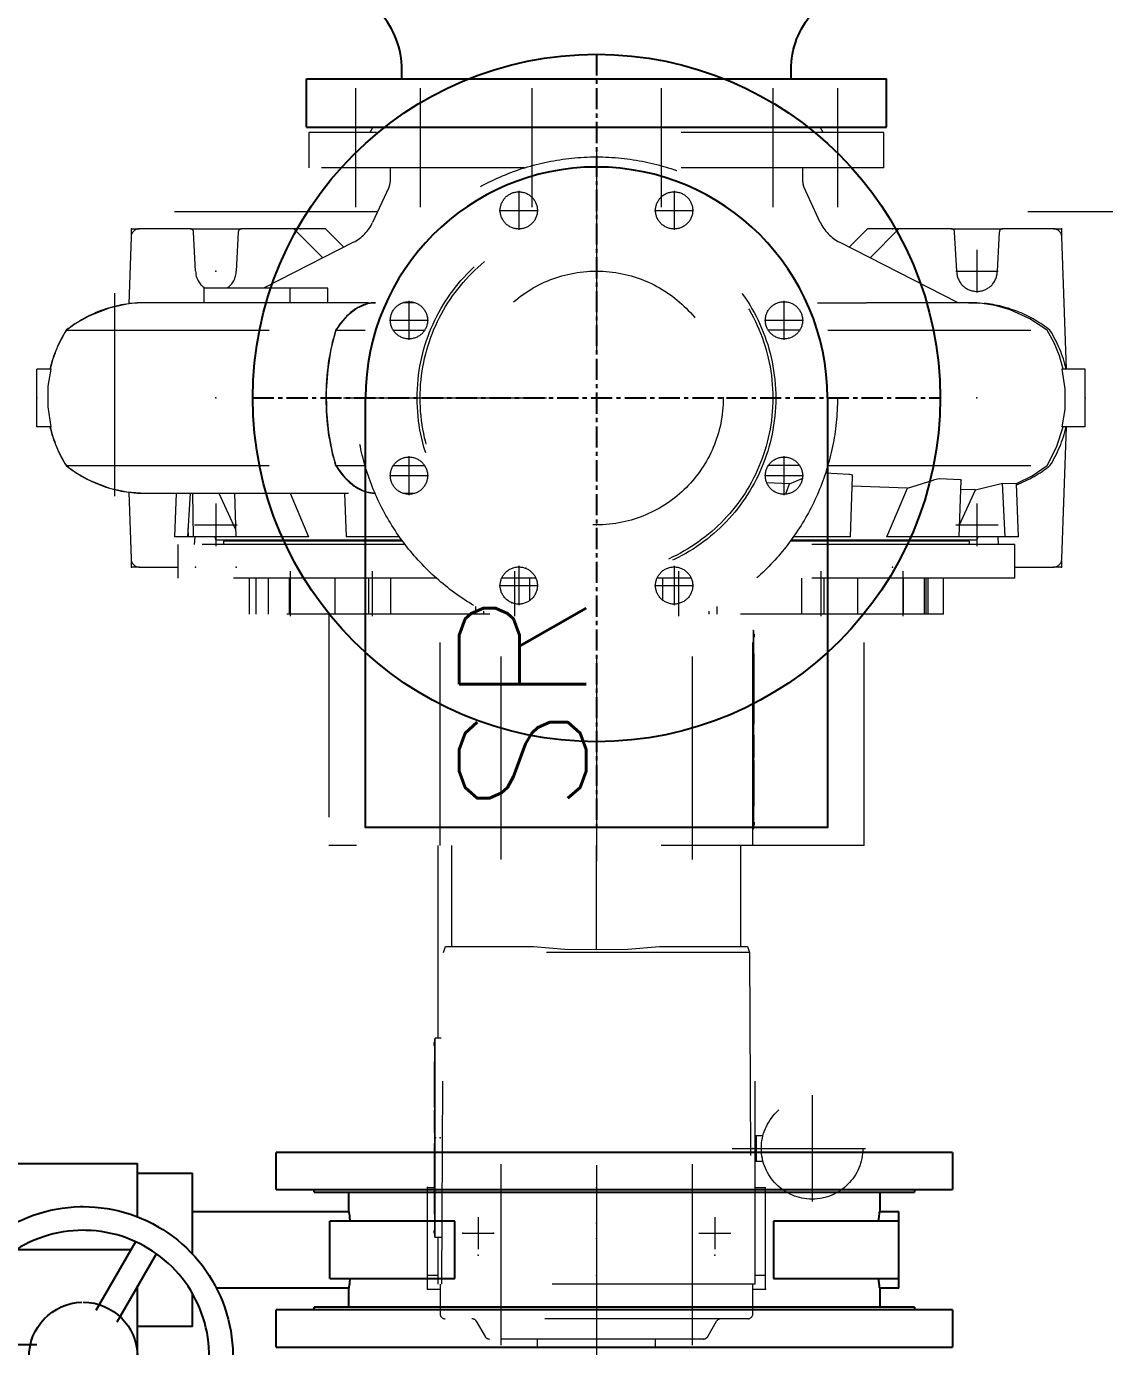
# Model space of a CAD drawing. Extents: x -181672 to 290600, y -29000 to 395522.
# Drawn here: x 1095 to 1733, y 41551 to 42331 of the extents above; entities that cross this region are included whole.
import ezdxf

# ---------------------------------------------------------------- set-up
doc = ezdxf.new("R2010")
doc.units = 0
doc.header["$LTSCALE"] = 10
doc.linetypes.add('XFM7P20PCW$0$CENTER', pattern=[2, 1.25, -0.25, 0.25, -0.25])
doc.linetypes.add('XFM7Q20PCW-200K$0$ACAD_ISO03W100', pattern=[30, 12, -18])
doc.layers.add('XFM7P20PCW$0$P-PCWR-20.7-P', color=252, linetype='Continuous')
doc.layers.add('XFM7Q20PCW-200K$0$PCW EQ (FUTURE)', color=252, linetype='XFM7Q20PCW-200K$0$ACAD_ISO03W100', lineweight=9)
doc.styles.add('XFM7P20PCW$0$Standard', font='txt.shx', dxfattribs={"bigfont": 'chineset.shx'})

# ---------------------------------------------------------------- blocks, each defined once
blk = doc.blocks.new('XFM7P20PCW$0$A$C58ffb4ec')
for p, q in [((0, 25), (0, 22.142)), ((0, 25), (34.29, 25)), ((34.29, 25), (34.29, 22.142)), ((0, 22.142), (34.29, 22.142)), ((0, 2.858), (34.29, 2.858)), ((0, 0), (0, 2.858)), ((34.29, 0), (34.29, 2.858)), ((0, 0), (34.29, 0))]:
    blk.add_line(p, q)
for points in [[(5.64, 22.142), (5.64, 21.603, -0.184243), (4.354, 18.232, 0.231706), (4.354, 6.768, -0.184243), (5.64, 3.397), (5.64, 2.858)], [(28.65, 22.142), (28.65, 21.603, 0.184243), (29.936, 18.232, -0.231706), (29.936, 6.768, 0.184243), (28.65, 3.397), (28.65, 2.858)]]:
    blk.add_lwpolyline(points, format="xyb")
blk = doc.blocks.new('XFM7P20PCW$0$BV-250A-HP')
for p, q in [((70.07, 398.3), (66.72, 397.16)), ((73.46, 399.31), (70.07, 398.3)), ((76.89, 400.19), (73.46, 399.31)), ((80.36, 400.92), (76.89, 400.19)), ((83.84, 401.52), (80.36, 400.92)), ((87.35, 401.97), (83.84, 401.52)), ((90.88, 402.29), (87.35, 401.97)), ((94.42, 402.46), (90.88, 402.29)), ((97.96, 402.49), (94.42, 402.46)), ((101.49, 402.39), (97.96, 402.49)), ((105.02, 402.14), (101.49, 402.39)), ((108.54, 401.74), (105.02, 402.14)), ((112.04, 401.21), (108.54, 401.74)), ((115.52, 400.54), (112.04, 401.21)), ((118.96, 399.73), (115.52, 400.54)), ((122.37, 398.78), (118.96, 399.73)), ((125.74, 397.7), (122.37, 398.78)), ((53.86, 391.27), (50.8, 389.49)), ((56.98, 392.94), (53.86, 391.27)), ((60.17, 394.47), (56.98, 392.94)), ((63.42, 395.88), (60.17, 394.47)), ((66.72, 397.16), (63.42, 395.88)), ((129.07, 396.49), (125.74, 397.7)), ((132.34, 395.14), (129.07, 396.49)), ((135.56, 393.66), (132.34, 395.14)), ((138.71, 392.05), (135.56, 393.66)), ((141.8, 390.32), (138.71, 392.05)), ((144.82, 388.47), (141.8, 390.32)), ((42.1, 383.41), (39.37, 381.16)), ((44.92, 385.55), (42.1, 383.41)), ((47.82, 387.58), (44.92, 385.55)), ((50.8, 389.49), (47.82, 387.58)), ((67.25, 382.3), (70, 383.44)), ((70, 383.44), (72.8, 384.46)), ((72.8, 384.46), (75.64, 385.37)), ((75.64, 385.37), (78.51, 386.17)), ((78.51, 386.17), (81.41, 386.85)), ((81.41, 386.85), (84.34, 387.42)), ((84.34, 387.42), (87.28, 387.86)), ((87.28, 387.86), (90.24, 388.19)), ((90, 388.3), (90, 341.42)), ((90.24, 388.19), (93.22, 388.4)), ((93.22, 388.4), (96.2, 388.5)), ((96.2, 388.5), (99.18, 388.47)), ((99.18, 388.47), (102.15, 388.32)), ((102.15, 388.32), (105.12, 388.06)), ((104, 341.42), (104, 388.46)), ((105.12, 388.06), (108.07, 387.67)), ((108.07, 387.67), (111.01, 387.17)), ((111.01, 387.17), (113.93, 386.55)), ((113.93, 386.55), (116.81, 385.82)), ((116.81, 385.82), (119.67, 384.97)), ((119.67, 384.97), (122.49, 384)), ((122.49, 384), (125.27, 382.93)), ((125.27, 382.93), (128, 381.74)), ((147.76, 386.5), (144.82, 388.47)), ((150.62, 384.41), (147.76, 386.5)), ((153.39, 382.21), (150.62, 384.41)), ((30.7, 381), (37.3, 381)), ((30.7, 373), (30.7, 381)), ((34.18, 376.34), (31.74, 373.78)), ((36.73, 378.8), (34.18, 376.34)), ((39.37, 381.16), (36.73, 378.8)), ((37.3, 381), (37.3, 379.24)), ((51.87, 373.27), (54.27, 375.03)), ((54.27, 375.03), (56.75, 376.69)), ((56.75, 376.69), (59.29, 378.25)), ((59.29, 378.25), (61.89, 379.71)), ((61.89, 379.71), (64.54, 381.06)), ((64.54, 381.06), (67.25, 382.3)), ((128, 381.74), (130.69, 380.45)), ((130.69, 380.45), (133.32, 379.05)), ((133.32, 379.05), (135.89, 377.54)), ((135.89, 377.54), (138.4, 375.94)), ((138.4, 375.94), (140.84, 374.23)), ((156.07, 379.9), (153.39, 382.21)), ((158.66, 377.49), (156.07, 379.9)), ((161.15, 374.97), (158.66, 377.49)), ((163.53, 372.36), (161.15, 374.97)), ((-17, 371), (-17, 282)), ((-17, 371), (29.31, 371)), ((23, 373), (23, 371)), ((23, 373), (31.15, 373)), ((27.17, 368.37), (25.05, 365.54)), ((29.4, 371.12), (27.17, 368.37)), ((31.74, 373.78), (29.4, 371.12)), ((43, 365.32), (45.1, 367.44)), ((45.1, 367.44), (47.27, 369.48)), ((47.27, 369.48), (49.53, 371.42)), ((49.25, 371), (90, 371)), ((49.53, 371.42), (51.87, 373.27)), ((104, 371), (134.8, 371)), ((134.8, 300.25), (134.8, 371)), ((140.84, 374.23), (143.22, 372.43)), ((143.22, 372.43), (145.52, 370.54)), ((145.52, 370.54), (147.74, 368.55)), ((147.74, 368.55), (149.88, 366.48)), ((165.82, 369.65), (163.53, 372.36)), ((167.99, 366.85), (165.82, 369.65)), ((170.04, 363.97), (167.99, 366.85)), ((21.17, 359.62), (19.4, 356.55)), ((23.05, 362.62), (21.17, 359.62)), ((25.05, 365.54), (23.05, 362.62)), ((37.24, 358.49), (39.07, 360.85)), ((39.07, 360.85), (40.99, 363.12)), ((40.99, 363.12), (43, 365.32)), ((149.88, 366.48), (151.94, 364.32)), ((151.94, 364.32), (153.9, 362.08)), ((153.9, 362.08), (155.78, 359.77)), ((155.78, 359.77), (157.56, 357.38)), ((171.98, 361.01), (170.04, 363.97)), ((173.8, 357.97), (171.98, 361.01)), ((17.76, 353.42), (16.25, 350.22)), ((19.4, 356.55), (17.76, 353.42)), ((32.35, 351.02), (33.88, 353.57)), ((33.88, 353.57), (35.51, 356.07)), ((34, 285.62), (34, 353.52)), ((35.51, 356.07), (37.24, 358.49)), ((157.56, 357.38), (159.25, 354.93)), ((159.25, 354.93), (160.84, 352.4)), ((160.84, 352.4), (162.32, 349.82)), ((175.5, 354.87), (173.8, 357.97)), ((177.07, 351.7), (175.5, 354.87)), ((178.51, 348.46), (177.07, 351.7)), ((13.61, 343.65), (12.49, 340.29)), ((14.87, 346.96), (13.61, 343.65)), ((16.25, 350.22), (14.87, 346.96)), ((28.38, 343.01), (29.6, 345.73)), ((29.6, 345.73), (30.92, 348.4)), ((30.92, 348.4), (32.35, 351.02)), ((162.32, 349.82), (163.7, 347.18)), ((163.7, 347.18), (164.98, 344.49)), ((164.98, 344.49), (166.14, 341.74)), ((179.83, 345.18), (178.51, 348.46)), ((181.01, 341.84), (179.83, 345.18)), ((11.51, 336.89), (10.66, 333.45)), ((12.49, 340.29), (11.51, 336.89)), ((25.4, 334.59), (26.28, 337.44)), ((26.28, 337.44), (27.28, 340.24)), ((27.28, 340.24), (28.38, 343.01)), ((166.14, 341.74), (167.2, 338.96)), ((167.2, 338.96), (168.14, 336.13)), ((168.14, 336.13), (168.97, 333.27)), ((182.05, 338.46), (181.01, 341.84)), ((182.96, 335.04), (182.05, 338.46)), ((9.96, 329.98), (9.39, 326.49)), ((10.66, 333.45), (9.96, 329.98)), ((23.45, 325.87), (23.99, 328.8)), ((23.99, 328.8), (24.64, 331.71)), ((24.64, 331.71), (25.4, 334.59)), ((168.97, 333.27), (169.68, 330.37)), ((169.68, 330.37), (170.28, 327.45)), ((183.74, 331.58), (182.96, 335.04)), ((184.37, 328.1), (183.74, 331.58)), ((184.86, 324.59), (184.37, 328.1)), ((8.96, 322.98), (8.67, 319.45)), ((9.39, 326.49), (8.96, 322.98)), ((22.74, 319.95), (23.04, 322.92)), ((23.04, 322.92), (23.45, 325.87)), ((170.28, 327.45), (170.75, 324.51)), ((170.75, 324.51), (171.12, 321.56)), ((171.12, 321.56), (171.36, 318.59)), ((185.22, 321.07), (184.86, 324.59)), ((185.43, 317.54), (185.22, 321.07)), ((8.52, 315.91), (8.5, 314)), ((8.5, 314), (8.57, 310.46)), ((8.67, 319.45), (8.52, 315.91)), ((22.5, 314), (22.56, 316.98)), ((22.52, 312.39), (22.5, 314)), ((22.64, 309.41), (22.52, 312.39)), ((22.56, 316.98), (22.74, 319.95)), ((171.36, 318.59), (171.48, 315.61)), ((171.5, 314), (171.44, 311.02)), ((171.48, 315.61), (171.5, 314)), ((185.5, 314), (185.43, 317.54)), ((185.48, 312.09), (185.5, 314)), ((8.57, 310.46), (8.78, 306.93)), ((8.78, 306.93), (9.14, 303.41)), ((22.88, 306.44), (22.64, 309.41)), ((23.25, 303.49), (22.88, 306.44)), ((69.76, 306.35), (29.18, 282.93)), ((164.82, 282.93), (124.24, 306.35)), ((170.96, 305.08), (170.55, 302.13)), ((171.26, 308.05), (170.96, 305.08)), ((171.44, 311.02), (171.26, 308.05)), ((184.61, 301.51), (185.04, 305.02)), ((185.04, 305.02), (185.33, 308.55)), ((185.33, 308.55), (185.48, 312.09)), ((9.14, 303.41), (9.63, 299.9)), ((9.63, 299.9), (10.26, 296.42)), ((23.72, 300.55), (23.25, 303.49)), ((24.32, 297.63), (23.72, 300.55)), ((25.03, 294.73), (24.32, 297.63)), ((170.01, 299.2), (169.36, 296.29)), ((170.55, 302.13), (170.01, 299.2)), ((183.34, 294.55), (184.04, 298.02)), ((184.04, 298.02), (184.61, 301.51)), ((10.26, 296.42), (11.04, 292.96)), ((11.04, 292.96), (11.95, 289.54)), ((11.95, 289.54), (12.99, 286.16)), ((25.86, 291.87), (25.03, 294.73)), ((26.8, 289.04), (25.86, 291.87)), ((27.86, 286.26), (26.8, 289.04)), ((36.12, 270.77), (76.76, 294.23)), ((117.24, 294.23), (157.88, 270.77)), ((167.72, 290.56), (166.72, 287.76)), ((168.6, 293.41), (167.72, 290.56)), ((169.36, 296.29), (168.6, 293.41)), ((181.51, 287.71), (182.49, 291.11)), ((182.49, 291.11), (183.34, 294.55)), ((14.58, 282), (-17, 282)), ((-11.33, 282), (-11.33, 249.46)), ((12.99, 286.16), (14.17, 282.82)), ((14.17, 282.82), (15.49, 279.54)), ((29.02, 283.51), (27.86, 286.26)), ((30.3, 280.82), (29.02, 283.51)), ((134.8, 282), (55.32, 282)), ((79.33, 249.46), (79.33, 282)), ((134.8, 282), (134.8, 284.21)), ((164.4, 282.27), (163.08, 279.6)), ((165.62, 284.99), (164.4, 282.27)), ((166.72, 287.76), (165.62, 284.99)), ((177.75, 277.78), (179.13, 281.04)), ((179.13, 281.04), (180.39, 284.35)), ((180.39, 284.35), (181.51, 287.71)), ((15.49, 279.54), (16.93, 276.3)), ((16.93, 276.3), (18.5, 273.13)), ((31.68, 278.18), (30.3, 280.82)), ((33.16, 275.6), (31.68, 278.18)), ((34.75, 273.07), (33.16, 275.6)), ((160.12, 274.43), (158.49, 271.93)), ((161.65, 276.98), (160.12, 274.43)), ((163.08, 279.6), (161.65, 276.98)), ((174.6, 271.45), (176.24, 274.58)), ((176.24, 274.58), (177.75, 277.78)), ((18.5, 273.13), (20.2, 270.03)), ((20.2, 270.03), (22.02, 266.99)), ((22.02, 266.99), (23.96, 264.03)), ((36.44, 270.62), (34.75, 273.07)), ((38.22, 268.23), (36.44, 270.62)), ((40.1, 265.92), (38.22, 268.23)), ((42.06, 263.68), (40.1, 265.92)), ((154.93, 267.15), (153.01, 264.88)), ((156.76, 269.51), (154.93, 267.15)), ((158.49, 271.93), (156.76, 269.51)), ((168.95, 262.46), (170.95, 265.38)), ((170.95, 265.38), (172.83, 268.38)), ((172.83, 268.38), (174.6, 271.45)), ((23.96, 264.03), (26.01, 261.15)), ((26.01, 261.15), (28.18, 258.35)), ((28.18, 258.35), (30.47, 255.64)), ((44.12, 261.52), (42.06, 263.68)), ((46.26, 259.45), (44.12, 261.52)), ((48.48, 257.46), (46.26, 259.45)), ((146.73, 258.52), (144.47, 256.58)), ((148.9, 260.56), (146.73, 258.52)), ((151, 262.68), (148.9, 260.56)), ((153.01, 264.88), (151, 262.68)), ((164.6, 256.88), (166.83, 259.63)), ((166.83, 259.63), (168.95, 262.46)), ((30.47, 255.64), (32.85, 253.03)), ((32.85, 253.03), (35.34, 250.51)), ((35.34, 250.51), (37.93, 248.1)), ((50.78, 255.57), (48.48, 257.46)), ((53.16, 253.77), (50.78, 255.57)), ((55.6, 252.06), (53.16, 253.77)), ((58.11, 250.46), (55.6, 252.06)), ((60.68, 248.95), (58.11, 250.46)), ((134.71, 249.75), (132.11, 248.29)), ((137.25, 251.31), (134.71, 249.75)), ((139.73, 252.97), (137.25, 251.31)), ((142.13, 254.73), (139.73, 252.97)), ((144.47, 256.58), (142.13, 254.73)), ((157.27, 249.2), (159.82, 251.66)), ((159.82, 251.66), (162.26, 254.22)), ((162.26, 254.22), (164.6, 256.88)), ((36.49, 249.46), (-11.33, 249.46)), ((11.33, 249.46), (11.33, 157)), ((37.93, 248.1), (40.61, 245.79)), ((40.61, 245.79), (43.38, 243.59)), ((43.38, 243.59), (46.24, 241.5)), ((79.33, 249.46), (59.95, 249.46)), ((63.31, 247.55), (60.68, 248.95)), ((66, 246.26), (63.31, 247.55)), ((68.73, 245.07), (66, 246.26)), ((71.51, 244), (68.73, 245.07)), ((74.33, 243.03), (71.51, 244)), ((77.19, 242.18), (74.33, 243.03)), ((80.07, 241.45), (77.19, 242.18)), ((118.36, 242.63), (115.49, 241.83)), ((121.2, 243.54), (118.36, 242.63)), ((124, 244.56), (121.2, 243.54)), ((126.75, 245.7), (124, 244.56)), ((129.46, 246.94), (126.75, 245.7)), ((132.11, 248.29), (129.46, 246.94)), ((146.18, 240.42), (149.08, 242.45)), ((149.08, 242.45), (151.9, 244.59)), ((151.9, 244.59), (154.63, 246.84)), ((154.63, 246.84), (157.27, 249.2)), ((46.24, 241.5), (49.18, 239.53)), ((49.18, 239.53), (52.2, 237.68)), ((52.2, 237.68), (55.29, 235.95)), ((55.29, 235.95), (58.44, 234.34)), ((56.67, 157), (56.67, 235.39)), ((58.44, 234.34), (61.66, 232.86)), ((82.99, 240.83), (80.07, 241.45)), ((85.93, 240.33), (82.99, 240.83)), ((88.88, 239.94), (85.93, 240.33)), ((91.85, 239.68), (88.88, 239.94)), ((94.82, 239.53), (91.85, 239.68)), ((97.8, 239.5), (94.82, 239.53)), ((100.78, 239.6), (97.8, 239.5)), ((103.76, 239.81), (100.78, 239.6)), ((106.72, 240.14), (103.76, 239.81)), ((109.66, 240.58), (106.72, 240.14)), ((112.59, 241.15), (109.66, 240.58)), ((115.49, 241.83), (112.59, 241.15)), ((133.83, 233.53), (137.02, 235.06)), ((137.02, 235.06), (140.14, 236.73)), ((140.14, 236.73), (143.2, 238.51)), ((143.2, 238.51), (146.18, 240.42)), ((61.66, 232.86), (64.93, 231.51)), ((64.93, 231.51), (68.26, 230.3)), ((68.26, 230.3), (71.63, 229.22)), ((71.63, 229.22), (75.04, 228.27)), ((75.04, 228.27), (78.48, 227.46)), ((78.48, 227.46), (81.96, 226.79)), ((81.96, 226.79), (85.46, 226.26)), ((106.65, 226.03), (110.16, 226.48)), ((110.16, 226.48), (113.64, 227.08)), ((113.64, 227.08), (117.11, 227.81)), ((117.11, 227.81), (120.54, 228.69)), ((120.54, 228.69), (123.93, 229.7)), ((123.93, 229.7), (127.28, 230.84)), ((127.28, 230.84), (130.58, 232.12)), ((130.58, 232.12), (133.83, 233.53)), ((85.46, 226.26), (88.98, 225.86)), ((88.98, 225.86), (92.51, 225.61)), ((92.51, 225.61), (96.04, 225.51)), ((96.04, 225.51), (99.58, 225.54)), ((99.58, 225.54), (103.12, 225.71)), ((103.12, 225.71), (106.65, 226.03)), ((-1.59, 200), (-23.59, 200)), ((-23.59, -200), (-23.59, 199.87)), ((-1.59, 199.84), (-1.59, -200)), ((91.59, 200), (69.59, 200)), ((69.59, -200), (69.59, 199.87)), ((91.59, 199.84), (91.59, -200)), ((0, 177.5), (-1.59, 177.5)), ((0, 177.5), (0, -177.5)), ((69.59, 177.5), (68, 177.5)), ((68, -177.5), (68, 177.5)), ((51, 168.25), (17, 168.25)), ((17, 94.2), (17, 168.25)), ((51, 168.25), (51, 94.2)), ((11.33, 157), (0, 157)), ((68, 157), (56.67, 157)), ((51, 94.2), (17, 94.2)), ((17, -94.2), (51, -94.2)), ((17, -168.25), (17, -94.2)), ((51, -94.2), (51, -168.25)), ((0, -157), (11.33, -157)), ((11.33, -157), (11.33, -168.25)), ((56.67, -168.25), (56.67, -157)), ((56.67, -157), (68, -157)), ((56.67, -168.25), (11.33, -168.25)), ((-1.59, -177.5), (0, -177.5)), ((68, -177.5), (69.59, -177.5)), ((-23.59, -200), (-1.59, -200)), ((69.59, -200), (91.59, -200))]:
    blk.add_line(p, q)
for centre, radius, start, end in [((97, 395.5), 7, 85.21035, 94.78965), ((97, 314), 32, 180, 178.58033), ((26.42, 273.25), 7, 204.5391, 214.78965), ((167.58, 273.25), 7, 325.21035, 334.78965)]:
    blk.add_arc(centre, radius, start, end)
for points in [[(11.33, 157), (11.33, 157), (11.78, 156.94), (13.72, 156.66), (15.8, 156.42), (17, 156.28)], [(51, 156.28), (52.21, 156.42), (54.28, 156.66), (56.21, 156.94), (56.67, 157), (56.67, 157)], [(17, -156.28), (15.8, -156.42), (13.72, -156.66), (11.78, -156.94), (11.33, -157), (11.33, -157)], [(56.67, -157), (56.67, -157), (56.21, -156.94), (54.28, -156.66), (52.21, -156.42), (51, -156.28)]]:
    blk.add_open_spline(points, degree=3)
blk = doc.blocks.new('XFM7P20PCW$0$A$C62BD0E7C')
at = {"color": 1, "linetype": 'XFM7P20PCW$0$CENTER'}
for p, q in [((0, 203.2), (0, -203.2)), ((203.2, 0), (-254, 0))]:
    blk.add_line(p, q, dxfattribs=at)
at = {"color": 0}
blk.add_lwpolyline([(0, -136.53), (-254, -136.53), (-254, 136.52), (0, 136.52)], dxfattribs=at)
blk.add_arc((0, 0), 136.53, 270, 90, dxfattribs=at)
at = {"color": 0, "style": 'XFM7P20PCW$0$Standard'}
blk.add_text('SR', height=75, dxfattribs=at).set_placement((-246.31, 6.16))
blk = doc.blocks.new('XFM7P20PCW')
at = {"layer": 'XFM7P20PCW$0$P-PCWR-20.7-P'}
blk.add_circle((1432.57471, 42111.29542), 203.2, dxfattribs=at)
at = {"layer": 'XFM7P20PCW$0$P-PCWR-20.7-P', "xscale": -10, "yscale": 10, "zscale": 10, "rotation": 180}
blk.add_blockref('XFM7P20PCW$0$A$C58ffb4ec', (1261.12471, 42521.29542), dxfattribs=at)
at = {"layer": 'XFM7P20PCW$0$P-PCWR-20.7-P', "rotation": 90}
blk.add_blockref('XFM7P20PCW$0$A$C62BD0E7C', (1432.57471, 42111.29542), dxfattribs=at)
at = {"layer": 'XFM7P20PCW$0$P-PCWR-20.7-P', "xscale": -1, "rotation": 90}
blk.add_blockref('XFM7P20PCW$0$BV-250A-HP', (1443.11726, 41641.76329), dxfattribs=at)
blk = doc.blocks.new('XFM7Q20PCW-200K$0$A$C561449da')
for p, q in [((455, 2605.75), (455, 0)), ((312.53, 2342.55), (312.53, 2272.15)), ((350.7, 2342.55), (350.7, 2272.15)), ((416.82, 2342.55), (416.82, 2272.15)), ((493.18, 2342.55), (493.18, 2272.15)), ((559.3, 2342.55), (559.3, 2272.15)), ((597.47, 2342.55), (597.47, 2272.15)), ((322.73, 2319.35), (321, 2316.35)), ((587.27, 2319.35), (322.73, 2319.35)), ((589, 2316.35), (587.27, 2319.35)), ((625, 2316.35), (285, 2316.35)), ((285, 2316.35), (285, 2295.35)), ((625, 2295.35), (625, 2316.35)), ((412.45, 2295.35), (285, 2295.35)), ((333, 2295.35), (333, 2287.12)), ((625, 2295.35), (497.55, 2295.35)), ((577, 2287.12), (577, 2295.35)), ((332.25, 2283.74), (322.65, 2263.15)), ((409.08, 2281.77), (409.08, 2258.67)), ((500.92, 2281.77), (500.92, 2258.67)), ((587.35, 2263.15), (577.75, 2283.74)), ((325.54, 2269.35), (80, 2269.35)), ((397.53, 2270.22), (420.63, 2270.22)), ((489.37, 2270.22), (512.47, 2270.22)), ((830, 2269.35), (584.46, 2269.35)), ((180, 2255.65), (180, 2259.35)), ((180, 2259.35), (184.83, 2259.35)), ((214.79, 2259.35), (184.83, 2259.35)), ((214.79, 2259.35), (245.21, 2259.35)), ((218, 2234.35), (216.79, 2257.45)), ((243.21, 2257.45), (242, 2234.35)), ((294.72, 2259.35), (245.21, 2259.35)), ((276.13, 2259.35), (293.25, 2242.23)), ((305.57, 2248.5), (294.72, 2259.35)), ((615.28, 2259.35), (604.43, 2248.5)), ((664.79, 2259.35), (615.28, 2259.35)), ((616.75, 2242.23), (633.87, 2259.35)), ((664.79, 2259.35), (695.21, 2259.35)), ((668, 2234.35), (666.79, 2257.45)), ((693.21, 2257.45), (692, 2234.35)), ((725.17, 2259.35), (695.21, 2259.35)), ((725.17, 2259.35), (730, 2259.35)), ((730, 2259.35), (730, 2255.65)), ((179.83, 2254.52), (178.45, 2215.06)), ((311.34, 2251.44), (258.17, 2224.35)), ((668.84, 2215.68), (598.66, 2251.44)), ((732.9, 2176.35), (730.17, 2254.52)), ((680, 2246.95), (680, 2221.75)), ((667.4, 2234.35), (692.6, 2234.35)), ((296.21, 2224.35), (223.08, 2224.35)), ((223.08, 2215.62), (223.08, 2224.35)), ((273.96, 2215.63), (273.96, 2224.35)), ((296.21, 2215.68), (296.21, 2224.35)), ((170, 2221.31), (170, 2097.39)), ((344.13, 2216.82), (344.13, 2193.72)), ((565.87, 2216.82), (565.87, 2193.72)), ((223.08, 2215.68), (188.3, 2215.68)), ((235.49, 2215.68), (223.08, 2215.62)), ((273.96, 2215.68), (235.2, 2215.68)), ((280.7, 2215.68), (273.96, 2215.63)), ((320.12, 2215.68), (280.59, 2215.68)), ((320.73, 2215.68), (324.29, 2215.68)), ((347.69, 2215.68), (340.58, 2215.68)), ((585.78, 2215.64), (614.49, 2215.68)), ((674.72, 2215.68), (614.74, 2215.68)), ((674.9, 2215.68), (681.59, 2215.37)), ((146.68, 2203.09), (144.35, 2201.47)), ((332.58, 2205.27), (355.68, 2205.27)), ((554.32, 2205.27), (577.42, 2205.27)), ((141.56, 2199.35), (300.78, 2199.35)), ((300.93, 2199.35), (318.23, 2199.35)), ((334.86, 2199.35), (353.4, 2199.35)), ((575.14, 2199.35), (556.6, 2199.35)), ((591.77, 2199.35), (723.14, 2199.35)), ((132.52, 2176.35), (124, 2176.35)), ((124, 2142.35), (124, 2176.35)), ((744, 2176.35), (730.21, 2176.35)), ((744, 2142.35), (744, 2176.35)), ((305.38, 2159.35), (604.62, 2159.35)), ((132.52, 2142.35), (124, 2142.35)), ((730.17, 2064.18), (732.9, 2142.35)), ((744, 2142.35), (730.21, 2142.35)), ((344.13, 2124.98), (344.13, 2101.88)), ((565.87, 2124.98), (565.87, 2101.88)), ((141.56, 2119.35), (300.78, 2119.35)), ((144.35, 2117.23), (147.67, 2114.97)), ((300.93, 2119.35), (318.23, 2119.35)), ((334.86, 2119.35), (353.4, 2119.35)), ((575.14, 2119.35), (556.6, 2119.35)), ((590.35, 2115.15), (604.31, 2114.39)), ((591.77, 2119.35), (723.14, 2119.35)), ((332.58, 2113.43), (355.68, 2113.43)), ((554.32, 2113.43), (577.42, 2113.43)), ((569.11, 2108.62), (556.02, 2109.19)), ((566.94, 2102.64), (569.11, 2108.62)), ((569.11, 2108.62), (576.64, 2111.71)), ((605.16, 2077.35), (606.4, 2112.93)), ((638.91, 2106.09), (606.24, 2107.17)), ((606.26, 2113.53), (606.4, 2112.94)), ((638.91, 2106.09), (653.46, 2110.63)), ((657.98, 2111.73), (669.96, 2111.19)), ((669.52, 2077.35), (670.68, 2110.74)), ((679.21, 2105.01), (694.99, 2109.02)), ((696.73, 2077.35), (694.99, 2109.02)), ((694.99, 2109.02), (703.39, 2108.72)), ((703.39, 2108.72), (703.41, 2108.62)), ((704.5, 2077.35), (703.41, 2108.63)), ((178.45, 2103.64), (179.83, 2064.18)), ((188.3, 2103.02), (323.15, 2103.02)), ((206.4, 2103.02), (205.5, 2077.35)), ((214.77, 2103.02), (213.27, 2077.35)), ((216.2, 2103.02), (216.57, 2077.35)), ((231.71, 2102.99), (241.63, 2081.64)), ((240.92, 2103.02), (241.82, 2077.35)), ((273.94, 2103.01), (284.78, 2077.35)), ((306.02, 2103.02), (306.92, 2077.35)), ((340.58, 2103.02), (347.69, 2103.02)), ((345.1, 2103.01), (345.23, 2102.65)), ((626.76, 2077.35), (638.91, 2106.09)), ((669.82, 2084.71), (679.21, 2105.01)), ((679.21, 2105.01), (670.58, 2105.22)), ((230, 2096.95), (230, 2071.75)), ((680, 2096.95), (680, 2071.75)), ((217.4, 2084.35), (242.6, 2084.35)), ((667.4, 2084.35), (692.6, 2084.35)), ((284.78, 2077.35), (205.5, 2077.35)), ((213.68, 2077.35), (213.55, 2082.61)), ((217.39, 2072.75), (217.63, 2077.35)), ((229.27, 2077.35), (230, 2075.35)), ((338.46, 2077.35), (306.92, 2077.35)), ((605.16, 2077.35), (571.54, 2077.35)), ((704.5, 2077.35), (626.76, 2077.35)), ((680, 2075.35), (680.73, 2077.35)), ((692.37, 2077.35), (692.61, 2072.75)), ((341.83, 2072.75), (207.56, 2072.75)), ((207.56, 2072.75), (207.56, 2052.75)), ((339.89, 2075.35), (230, 2075.35)), ((340.33, 2074.75), (234.39, 2074.75)), ((234.39, 2074.75), (234.39, 2072.75)), ((238.5, 2075.35), (238.5, 2074.75)), ((702.44, 2072.75), (568.17, 2072.75)), ((675.61, 2074.75), (569.67, 2074.75)), ((680, 2075.35), (570.11, 2075.35)), ((671.5, 2074.75), (671.5, 2075.35)), ((675.61, 2072.75), (675.61, 2074.75)), ((702.44, 2052.75), (702.44, 2072.75)), ((180, 2059.35), (180, 2063.05)), ((730, 2063.05), (730, 2059.35)), ((184.83, 2059.35), (180, 2059.35)), ((184.83, 2059.35), (207.56, 2059.35)), ((360.43, 2052.75), (207.56, 2052.75)), ((249.82, 2031.58), (249.82, 2052.75)), ((253.8, 2031.58), (253.8, 2052.75)), ((261.11, 2031.58), (261.11, 2052.75)), ((273.51, 2031.58), (273.51, 2052.75)), ((273.89, 2056.96), (273.89, 2030.37)), ((300.41, 2031.58), (300.41, 2052.75)), ((320.37, 2031.58), (320.37, 2052.75)), ((322.42, 2056.96), (322.42, 2030.37)), ((333.49, 2031.58), (333.49, 2052.75)), ((419.22, 2052.75), (398.94, 2052.75)), ((406.47, 2056.96), (406.47, 2030.37)), ((409.08, 2060.03), (409.08, 2036.93)), ((415.7, 2039.7), (415.7, 2052.75)), ((511.06, 2052.75), (490.78, 2052.75)), ((494.3, 2039.7), (494.3, 2052.75)), ((500.92, 2060.03), (500.92, 2036.93)), ((503.53, 2056.96), (503.53, 2030.37)), ((702.44, 2052.75), (549.57, 2052.75)), ((576.51, 2031.58), (576.51, 2052.75)), ((587.58, 2056.96), (587.58, 2030.37)), ((589.63, 2031.58), (589.63, 2052.75)), ((609.59, 2031.58), (609.59, 2052.75)), ((636.11, 2056.96), (636.11, 2030.37)), ((636.49, 2031.58), (636.49, 2052.75)), ((648.89, 2031.58), (648.89, 2052.75)), ((649.85, 2052.75), (649.85, 2031.58)), ((651.08, 2031.58), (651.08, 2052.75)), ((660.18, 2031.58), (660.18, 2052.75)), ((702.44, 2059.35), (725.17, 2059.35)), ((730, 2059.35), (725.17, 2059.35)), ((397.53, 2048.48), (420.63, 2048.48)), ((489.37, 2048.48), (512.47, 2048.48)), ((391.9, 2031.58), (249.82, 2031.58)), ((296.79, 2031.58), (296.79, 1894.84)), ((362.5, 1894.84), (362.5, 2031.58)), ((383.67, 2031.58), (383.67, 2035.99)), ((388.43, 2031.58), (388.43, 2033.35)), ((660.18, 2031.58), (518.1, 2031.58)), ((521.57, 2031.58), (521.57, 2033.35)), ((526.33, 2031.58), (526.33, 2035.99)), ((547.5, 1894.84), (547.5, 2031.58)), ((613.21, 1894.84), (613.21, 2031.58)), ((547.5, 2022.06), (547.64, 2022.06)), ((547.64, 2022.06), (547.64, 1904.36)), ((547.64, 2021.84), (547.8, 2021.84)), ((547.8, 2021.84), (547.8, 1904.58)), ((547.77, 2018.76), (548.35, 2018.76)), ((548.33, 2019.64), (547.8, 2019.64)), ((547.8, 2017.88), (548.33, 2017.88)), ((548.33, 2019.64), (548.33, 2017.88)), ((398.44, 2006.45), (398.44, 1599.45)), ((511.56, 2006.45), (511.56, 1599.45)), ((548.1, 2008.31), (547.8, 2008.31)), ((548.1, 2008.31), (548.1, 1966.55)), ((548.1, 1966.55), (547.8, 1966.55)), ((548.1, 1960), (547.8, 1960)), ((548.1, 1959.69), (547.8, 1959.69)), ((548.1, 1960), (548.1, 1946.75)), ((548.1, 1946.75), (547.8, 1946.75)), ((548.1, 1945.08), (547.8, 1945.08)), ((548.1, 1945.08), (548.1, 1931.71)), ((548.1, 1931.71), (547.8, 1931.71)), ((548.1, 1931.39), (547.8, 1931.39)), ((548.1, 1931.39), (548.1, 1918.11)), ((548.1, 1926.24), (547.8, 1926.24)), ((548.1, 1922.2), (547.8, 1922.2)), ((548.1, 1918.11), (547.8, 1918.11)), ((547.5, 1904.36), (547.64, 1904.36)), ((547.64, 1904.58), (547.8, 1904.58)), ((547.77, 1907.66), (548.35, 1907.66)), ((548.33, 1908.54), (547.8, 1908.54)), ((547.8, 1906.78), (548.33, 1906.78)), ((548.33, 1908.54), (548.33, 1906.78)), ((613.21, 1894.84), (296.79, 1894.84)), ((361.17, 1894.84), (361.17, 1780.82)), ((369.57, 1835.05), (369.57, 1894.84)), ((455, 1833.36), (455, 1894.84)), ((540.43, 1835.05), (540.43, 1894.84)), ((548.83, 1635.54), (548.83, 1894.84)), ((364.48, 1831.45), (365.69, 1835.05)), ((365.69, 1835.05), (417.78, 1835.05)), ((492.22, 1835.05), (544.31, 1835.05)), ((544.31, 1835.05), (545.52, 1831.45)), ((363.56, 1635.54), (364.48, 1831.45)), ((545.52, 1831.45), (364.48, 1831.45)), ((545.52, 1831.45), (546.44, 1635.54)), ((359.69, 1780.6), (359.53, 1780.6)), ((359.53, 1663.34), (359.53, 1780.6)), ((359.69, 1663.12), (359.69, 1780.82)), ((363.13, 1780.82), (359.69, 1780.82)), ((359.56, 1777.52), (358.98, 1777.52)), ((359.01, 1776.64), (359.01, 1778.4)), ((359.53, 1778.4), (359.01, 1778.4)), ((359.01, 1776.64), (359.53, 1776.64)), ((359.23, 1767.07), (359.53, 1767.07)), ((359.23, 1753.8), (359.23, 1767.07)), ((359.23, 1762.98), (359.53, 1762.98)), ((359.23, 1758.95), (359.53, 1758.95)), ((359.23, 1753.8), (359.53, 1753.8)), ((359.23, 1740.1), (359.23, 1753.48)), ((359.23, 1753.48), (359.53, 1753.48)), ((582.5, 1747.25), (582.5, 1684.25)), ((359.23, 1740.1), (359.53, 1740.1)), ((359.23, 1738.43), (359.53, 1738.43)), ((359.23, 1725.18), (359.23, 1738.43)), ((359.23, 1725.49), (359.53, 1725.49)), ((359.23, 1725.18), (359.53, 1725.18)), ((359.23, 1718.63), (359.53, 1718.63)), ((359.23, 1676.87), (359.23, 1718.63)), ((553.45, 1723.25), (548.81, 1723.25)), ((549.62, 1708.25), (549.62, 1723.25)), ((535.25, 1715.75), (614, 1715.75)), ((548.81, 1708.25), (553.45, 1708.25)), ((355, 1692.55), (359.23, 1692.55)), ((355, 1632.55), (355, 1692.55)), ((548.83, 1692.55), (555, 1692.55)), ((555, 1632.55), (555, 1692.55)), ((359.23, 1676.87), (359.53, 1676.87)), ((385, 1675), (385, 1656.1)), ((525, 1675), (525, 1656.1)), ((359.56, 1666.42), (358.98, 1666.42)), ((359.01, 1665.54), (359.01, 1667.3)), ((359.53, 1667.3), (359.01, 1667.3)), ((359.01, 1665.54), (359.53, 1665.54)), ((359.69, 1663.34), (359.53, 1663.34)), ((363.13, 1663.12), (359.69, 1663.12)), ((361.17, 1663.12), (361.17, 1635.54)), ((375.55, 1665.55), (394.45, 1665.55)), ((515.55, 1665.55), (534.45, 1665.55)), ((361.17, 1640.55), (355, 1640.55)), ((555, 1640.55), (548.83, 1640.55)), ((355, 1632.55), (362.5, 1632.55)), ((548.83, 1635.54), (361.17, 1635.54)), ((362.5, 1635.54), (362.5, 1618.04)), ((547.5, 1618.04), (547.5, 1635.54)), ((547.5, 1632.55), (555, 1632.55)), ((544.5, 1615.04), (365.5, 1615.04)), ((383.94, 1613.54), (389.13, 1604.54)), ((520.87, 1604.54), (526.06, 1613.54)), ((518.27, 1603.04), (391.73, 1603.04)), ((420, 1603.04), (420, 1597.7)), ((490, 1597.7), (490, 1603.04))]:
    blk.add_line(p, q)
for points in [[(188.18, 2215.68), (179.01, 2215.1), (166.78, 2212.53), (154.82, 2207.8), (146.68, 2203.09)], [(324.29, 2215.68), (319.64, 2215.07), (313.49, 2212.45), (307.47, 2207.66), (304.11, 2203.86), (300.93, 2199.35)], [(721.42, 2199.35), (711.22, 2206.19), (699.71, 2211.39), (690.84, 2213.93), (681.59, 2215.37)], [(300.93, 2199.35), (298.02, 2188.21), (296.08, 2176.26), (295.18, 2163.81), (295.33, 2151.25), (296.54, 2138.95), (298.75, 2127.23), (300.93, 2119.35)], [(731.02, 2176.35), (728.73, 2184.21), (725.56, 2191.87), (721.42, 2199.35)], [(132.52, 2142.35), (130.72, 2154.06), (130.86, 2166.25), (132.52, 2176.35)], [(730.21, 2176.35), (732.01, 2164.73), (731.9, 2152.62), (730.21, 2142.35)], [(721.42, 2119.35), (727.11, 2130.29), (731.02, 2142.35)], [(147.67, 2114.97), (155.04, 2110.79), (166.98, 2106.11), (177.37, 2103.82), (188.18, 2103.02)], [(300.93, 2119.35), (306.18, 2112.39), (312.11, 2107.14), (318.04, 2104.11), (324.29, 2103.02)], [(703.39, 2108.72), (712.69, 2113.35), (721.42, 2119.35)], [(604.31, 2114.39), (604.78, 2114.34), (605.71, 2114.05), (606.26, 2113.53)], [(653.46, 2110.63), (655.07, 2111.2), (656.7, 2111.61), (657.91, 2111.73), (657.98, 2111.73)], [(669.96, 2111.19), (670.15, 2111.17), (670.62, 2110.97), (670.68, 2110.76)], [(417.78, 1835.05), (436.32, 1833.59), (455, 1833.36)], [(455, 1833.36), (473.6, 1833.58), (492.22, 1835.05)]]:
    blk.add_lwpolyline(points)
for centre, radius in [((455, 2159.35), 142.5), ((409.08, 2270.22), 11), ((500.92, 2270.22), 11), ((455, 2159.35), 106), ((455, 2159.35), 104.27), ((455, 2159.35), 75), ((344.13, 2205.27), 11), ((565.87, 2205.27), 11), ((344.13, 2113.43), 11), ((565.87, 2113.43), 11), ((409.08, 2048.48), 11), ((500.92, 2048.48), 11), ((582.5, 1715.75), 30)]:
    blk.add_circle(centre, radius)
for centre, radius, start, end in [((325, 2287.12), 8, 335, 0), ((585, 2287.12), 8, 180, 205), ((184.83, 2254.35), 5, 90, 178), ((214.79, 2257.35), 2, 3, 90), ((245.21, 2257.35), 2, 90, 177), ((299.99, 2273.72), 25, 297, 335), ((610.01, 2273.72), 25, 205, 243), ((664.79, 2257.35), 2, 3, 90), ((695.21, 2257.35), 2, 90, 177), ((725.17, 2254.35), 5, 2, 90), ((230, 2234.35), 12, 180, 236.44269), ((230, 2234.35), 12, 303.55731, 0), ((680, 2234.35), 12, 180, 0), ((676.42, 2140.68), 75, 51.46793, 84.03317), ((188.28, 2140.68), 75, 125.85086, 128.53207), ((205, 2159.35), 75, 147.76905, 166.8991), ((659.7, 2159.35), 75, 13.1009, 32.23095), ((205, 2159.35), 75, 193.1009, 212.23095), ((659.7, 2159.35), 75, 327.76905, 346.8991), ((188.28, 2178.02), 75, 231.46793, 234.14914), ((676.42, 2178.02), 75, 291.10549, 308.53207), ((184.83, 2064.35), 5, 182, 270), ((725.17, 2064.35), 5, 270, 358), ((365.5, 1618.04), 3, 180, 270), ((544.5, 1618.04), 3, 270, 0), ((381.34, 1612.04), 3, 30, 90), ((528.66, 1612.04), 3, 90, 150), ((391.73, 1606.04), 3, 210, 270), ((518.27, 1606.04), 3, 270, 330)]:
    blk.add_arc(centre, radius, start, end)
for centre, major_axis, ratio, start_param, end_param in [((188.08, 2140.68), (0, 75), 0.998135, 6.281754, 6.955697), ((324.14, 2140.68), (0, -75), 0.5, 3.142468, 3.814104), ((674.77, 2140.68), (0, -75), 0.992546, 3.049894, 3.141593), ((204.77, 2159.35), (0, 75), 0.998135, 1.00826, 1.342142), ((332.5, 2159.35), (0, -75), 0.5, 4.149853, 5.274925), ((204.77, 2159.35), (0, 75), 0.998135, 1.79945, 2.133333), ((188.08, 2178.02), (0, 75), 0.998135, 2.469081, 3.143023), ((324.14, 2178.02), (0, -75), 0.5, 5.610674, 6.28231)]:
    blk.add_ellipse(centre, major_axis=major_axis, ratio=ratio, start_param=start_param, end_param=end_param)
for p in [(312.53, 2319.35), (455, 2319.35), (455, 2319.35), (455, 2319.35), (455, 2319.35), (455, 2319.35), (455, 2319.35), (455, 2319.35), (586.85, 2319.35), (597.47, 2319.35), (608.1, 2319.35), (455, 2295.35), (455, 2295.35), (455, 2295.35), (455, 2271.35), (455, 2269.35), (455, 2269.35), (500.92, 2270.22), (180, 2259.35), (180, 2259.35), (280, 2259.35), (630, 2259.35), (730, 2259.35), (230, 2234.35), (455, 2234.35), (680, 2234.35), (124, 2159.35), (230, 2159.35), (230, 2159.35), (312.5, 2159.35), (349, 2159.35), (380, 2159.35), (455, 2159.35), (455, 2159.35), (455, 2159.35), (455, 2159.35), (455, 2159.35), (455, 2159.35), (530, 2159.35), (561, 2159.35), (597.5, 2159.35), (680, 2159.35), (680, 2159.35), (744, 2159.35), (455, 2084.35), (680, 2084.35), (455, 2081.75), (455, 2081.75), (180, 2059.35), (218, 2059.35), (242, 2059.35), (413.29, 2058.65), (630, 2059.35), (730, 2059.35), (409.08, 2048.48), (455, 2050.75), (455, 2050.75), (404.87, 2038.32), (547.5, 1963.21), (547.5, 1963.21), (359.83, 1721.97), (359.83, 1721.97), (362.5, 1721.97), (547.5, 1715.75), (547.5, 1715.75), (355, 1692.55), (455, 1692.55), (455, 1692.55), (455, 1671.55), (376, 1665.55), (385, 1665.55), (394, 1665.55), (455, 1662.55), (455, 1662.55), (525, 1665.55), (385, 1652.55), (525, 1652.55), (455, 1640.55), (455, 1640.55), (455, 1640.55), (355, 1632.55), (555, 1632.55)]:
    blk.add_point(p)
blk = doc.blocks.new('XFM7Q20PCW-200K')
at = {"layer": 'XFM7Q20PCW-200K$0$PCW EQ (FUTURE)'}
blk.add_blockref('XFM7Q20PCW-200K$0$A$C561449da', (977.57, 39951.95), dxfattribs=at)

msp = doc.modelspace()

# ---------------------------------------------------------------- block references
for name in ['XFM7P20PCW', 'XFM7Q20PCW-200K']:
    msp.add_blockref(name, (0, 0))

doc.saveas('drawing.dxf')
